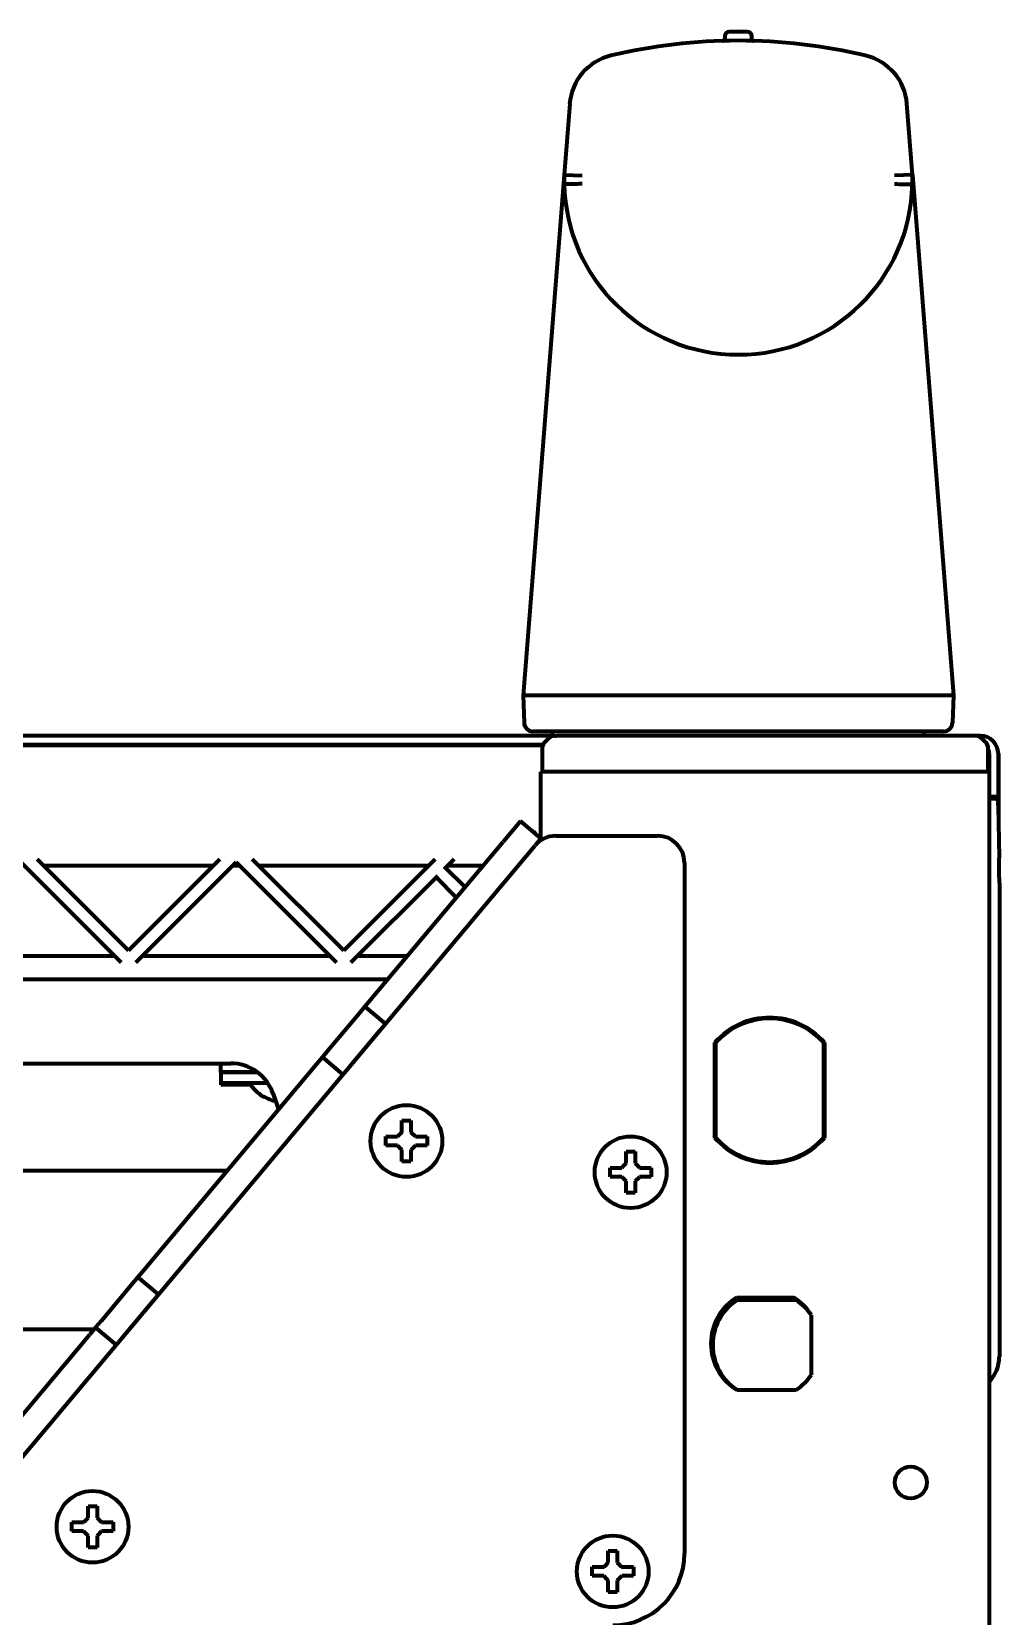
# Model space of a CAD drawing. Header units: inches. Extents: x -3077 to 7201, y 316 to 5463.
# Drawn here: x 3603.1 to 3711, y 5286.5 to 5463.1 of the extents above; entities that cross this region are included whole.
import ezdxf

# ---------------------------------------------------------------- set-up
doc = ezdxf.new("R2010")
doc.units = ezdxf.units.IN

msp = doc.modelspace()

# ---------------------------------------------------------------- linework, layer by layer
at = {"linetype": 'Continuous', "lineweight": 70}
for p, q in [((3680.35, 5462.62), (3680.35, 5462.35)), ((3683.35, 5462.35), (3683.35, 5462.62)), ((3663.05, 5455.1), (3662.43, 5447.18)), ((3701.28, 5447.18), (3700.66, 5455.1)), ((3662.43, 5447.18), (3657.86, 5389.13)), ((3662.43, 5447.18), (3664.43, 5447.11)), ((3662.43, 5447.18), (3662.43, 5446.13)), ((3701.28, 5447.18), (3699.28, 5447.11)), ((3701.27, 5446.13), (3701.28, 5447.18)), ((3701.28, 5447.18), (3705.85, 5389.13)), ((3657.86, 5389.13), (3657.96, 5386.1)), ((3682.38, 5389.13), (3681.33, 5389.13)), ((3705.85, 5389.13), (3705.74, 5386.1)), ((3661.39, 5384.63), (3542.85, 5384.63)), ((3660.68, 5384.34), (3660.27, 5383.92)), ((3661.11, 5385.13), (3661.11, 5384.63)), ((3661.39, 5384.63), (3661.58, 5384.63)), ((3708.13, 5384.63), (3661.58, 5384.63)), ((3672.53, 5384.68), (3672.53, 5384.63)), ((3672.63, 5384.63), (3672.63, 5384.63)), ((3672.63, 5384.63), (3672.63, 5384.63)), ((3682.38, 5385.13), (3681.33, 5385.13)), ((3702.59, 5384.63), (3702.59, 5385.13)), ((3708.31, 5384.63), (3708.13, 5384.63)), ((3708.85, 5384.63), (3708.31, 5384.63)), ((3709.43, 5383.92), (3709.02, 5384.34)), ((3660.07, 5383.63), (3542.85, 5383.63)), ((3660.04, 5383.55), (3545.93, 5383.55)), ((3625.85, 5383.55), (3625.85, 5383.63)), ((3659.98, 5383.22), (3659.98, 5380.63)), ((3709.73, 5380.63), (3709.73, 5383.22)), ((3709.85, 5380.63), (3709.85, 5382.63)), ((3710.85, 5382.63), (3710.85, 5375.88)), ((3710.85, 5378.38), (3710.85, 5382.63)), ((3661.65, 5380.63), (3659.85, 5380.63)), ((3659.85, 5373), (3659.85, 5380.63)), ((3708.05, 5380.63), (3661.65, 5380.63)), ((3709.85, 5380.63), (3708.05, 5380.63)), ((3709.85, 5230.6), (3709.85, 5380.63)), ((3709.85, 5377.88), (3710.85, 5377.88)), ((3710.05, 5377.63), (3709.85, 5377.63)), ((3710.8, 5377.53), (3710.82, 5377.33)), ((3710.85, 5377.88), (3710.85, 5378.38)), ((3710.85, 5377.59), (3710.85, 5377.88)), ((3710.85, 5375.88), (3710.85, 5377.59)), ((3710.83, 5376.91), (3710.94, 5371.05)), ((3657.55, 5375.13), (3655.63, 5372.83)), ((3659.85, 5373.2), (3657.55, 5375.13)), ((3659.05, 5373.97), (3658.94, 5373.97)), ((3659.05, 5373.97), (3659.19, 5373.76)), ((3659.05, 5373.88), (3659.05, 5373.97)), ((3661.49, 5373.49), (3672.85, 5373.49)), ((3600.05, 5301.94), (3659.19, 5372.42)), ((3640.84, 5355.21), (3655.63, 5372.83)), ((3659.85, 5373.2), (3659.19, 5372.42)), ((3659.69, 5373.01), (3659.74, 5372.93)), ((3613.04, 5359.38), (3601.85, 5370.57)), ((3603.66, 5370.88), (3613.85, 5360.69)), ((3623.29, 5370.13), (3604.41, 5370.13)), ((3613.85, 5360.69), (3624.04, 5370.88)), ((3625.85, 5370.57), (3614.66, 5359.38)), ((3626.29, 5370.13), (3625.42, 5370.13)), ((3637.04, 5359.38), (3625.85, 5370.57)), ((3627.66, 5370.88), (3637.85, 5360.69)), ((3647.29, 5370.13), (3628.41, 5370.13)), ((3637.85, 5360.69), (3648.04, 5370.88)), ((3650.17, 5370.88), (3649.04, 5369.76)), ((3649.22, 5369.94), (3651.38, 5367.78)), ((3653.36, 5370.13), (3649.42, 5370.13)), ((3675.85, 5370.49), (3675.85, 5293.49)), ((3648.34, 5369.05), (3638.66, 5359.38)), ((3650.41, 5366.62), (3648.16, 5368.88)), ((3710.96, 5368.22), (3710.96, 5315.4)), ((3591.41, 5360.13), (3612.29, 5360.13)), ((3615.41, 5360.13), (3636.29, 5360.13)), ((3639.41, 5360.13), (3644.97, 5360.13)), ((3563.96, 5357.53), (3642.78, 5357.53)), ((3640.2, 5354.45), (3639.56, 5353.68)), ((3640.84, 5355.21), (3640.2, 5354.45)), ((3642.5, 5352.52), (3640.2, 5354.45)), ((3639.56, 5353.68), (3636.12, 5349.58)), ((3641.85, 5351.75), (3638.42, 5347.66)), ((3679.25, 5339.8), (3679.25, 5350.46)), ((3691.45, 5350.46), (3691.45, 5339.8)), ((3635.48, 5348.82), (3634.83, 5348.05)), ((3636.12, 5349.58), (3635.48, 5348.82)), ((3637.77, 5346.89), (3635.48, 5348.82)), ((3679.35, 5339.84), (3679.35, 5350.42)), ((3691.35, 5350.42), (3691.35, 5339.84)), ((3577.45, 5348.13), (3625.25, 5348.13)), ((3634.83, 5348.05), (3615.55, 5325.07)), ((3624.15, 5347.13), (3624.15, 5348.13)), ((3628.15, 5347.13), (3624.15, 5347.13)), ((3624.15, 5347.13), (3628.15, 5347.13)), ((3624.15, 5347.13), (3624.15, 5345.93)), ((3628.25, 5347.13), (3628.15, 5347.13)), ((3628.25, 5347.13), (3628.15, 5347.13)), ((3624.15, 5345.93), (3624.15, 5345.73)), ((3628.15, 5345.93), (3624.15, 5345.93)), ((3627.47, 5345.73), (3624.15, 5345.73)), ((3629.39, 5345.93), (3628.15, 5345.93)), ((3628.85, 5344.45), (3628.85, 5344.48)), ((3629.99, 5344.72), (3630.57, 5342.98)), ((3630.15, 5343.93), (3630.26, 5343.92)), ((3642.55, 5339.47), (3642.55, 5339.97)), ((3647.15, 5339.97), (3647.15, 5339.47)), ((3642.55, 5338.97), (3642.55, 5339.47)), ((3647.15, 5339.47), (3647.15, 5338.97)), ((3667.55, 5335.99), (3667.55, 5336.49)), ((3672.15, 5336.49), (3672.15, 5335.99)), ((3624.82, 5336.13), (3569.83, 5336.13)), ((3667.55, 5335.49), (3667.55, 5335.99)), ((3672.15, 5335.99), (3672.15, 5335.49)), ((3614.91, 5324.3), (3614.26, 5323.54)), ((3615.55, 5325.07), (3614.91, 5324.3)), ((3617.2, 5322.38), (3614.91, 5324.3)), ((3614.26, 5323.54), (3610.83, 5319.44)), ((3616.56, 5321.61), (3613.12, 5317.51)), ((3681.68, 5322.03), (3688.03, 5322.03)), ((3688.32, 5321.73), (3681.69, 5321.73)), ((3610.18, 5318.68), (3609.54, 5317.91)), ((3610.83, 5319.44), (3610.18, 5318.68)), ((3612.48, 5316.75), (3610.18, 5318.68)), ((3690, 5313.41), (3690, 5320.05)), ((3585.62, 5318.48), (3610.01, 5318.48)), ((3594.76, 5300.29), (3609.54, 5317.91)), ((3679, 5316.73), (3678.82, 5316.88)), ((3679.53, 5314.27), (3679.31, 5314.46)), ((3681.69, 5311.73), (3681.68, 5311.73)), ((3681.69, 5311.73), (3688.32, 5311.73)), ((3607.55, 5296.47), (3607.55, 5296.97)), ((3607.55, 5295.97), (3607.55, 5296.47)), ((3612.15, 5296.97), (3612.15, 5296.47)), ((3612.15, 5296.47), (3612.15, 5295.97)), ((3665.55, 5291.49), (3665.55, 5291.99)), ((3665.55, 5290.99), (3665.55, 5291.49)), ((3670.15, 5291.99), (3670.15, 5291.49)), ((3670.15, 5291.49), (3670.15, 5290.99))]:
    msp.add_line(p, q, dxfattribs=at)
for centre, radius in [((3644.85, 5339.47), 4), ((3669.85, 5335.99), 4), ((3701.08, 5301.4), 1.78), ((3609.85, 5296.47), 4), ((3667.85, 5291.49), 4)]:
    msp.add_circle(centre, radius, dxfattribs=at)
for centre, radius, start, end in [((3681.85, 5400.43), 61.7, 76.692, 103.308), ((3680.1, 5462.35), 0.25, 275.9018, 0), ((3680.85, 5462.62), 0.5, 90.9471, 180), ((3681.85, 5402.13), 61, 89.0529, 90.9471), ((3682.85, 5462.62), 0.5, 0, 89.0529), ((3683.6, 5462.35), 0.25, 180, 264.0982), ((3669.03, 5454.63), 6, 103.308, 175.5), ((3694.67, 5454.63), 6, 4.5, 76.692), ((3681.85, 5446.55), 19.42, 181.246, 358.754), ((3658.96, 5386.13), 1, 182, 270), ((3704.74, 5386.13), 1, 270, 358), ((3661.39, 5383.63), 1, 90, 135), ((3708.31, 5383.63), 1, 45, 90), ((3708.85, 5382.63), 2, 0, 90), ((3632.86, 5381.63), 2, 73.6105, 90), ((3653.84, 5381.63), 2, 90, 106.3895), ((3658.85, 5381.63), 2, 74.212, 90), ((3660.98, 5383.22), 1, 135, 180), ((3708.73, 5383.22), 1, 0, 45), ((3708.85, 5382.63), 1, 0, 28.9561), ((3661.49, 5370.49), 3, 90, 140), ((3672.85, 5370.49), 3, 0, 90), ((3685.35, 5345.13), 8.1, 41.1416, 138.8584), ((3685.35, 5345.13), 8, 41.4096, 138.5904), ((3625.25, 5343.13), 5, 18.4841, 90), ((3631.35, 5348.55), 4.8, 213.082, 238.6273), ((3685.35, 5345.13), 8.1, 221.1416, 318.8584), ((3685.35, 5345.13), 8, 221.4096, 318.5904), ((3684.85, 5316.88), 6.05, 121.6532, 238.3468), ((3685, 5316.73), 6, 123.5573, 236.4427), ((3698.35, 5324.13), 10.66, 191.3638, 193.0143), ((3684.85, 5316.88), 6.05, 31.6532, 58.3468), ((3685, 5316.73), 6, 33.5573, 56.4427), ((3685, 5316.73), 6, 303.5573, 326.4427), ((3667.85, 5293.49), 8, 270, 0)]:
    msp.add_arc(centre, radius, start, end, dxfattribs=at)
for centre, major_axis, ratio, start_param, end_param in [((3710.05, 5377.52), (0.75, 0), 0.140541, 0.017453, 1.570796), ((3710.82, 5375.85), (0, -1.5), 0.017455, 2.356194, 3.001966), ((3710.89, 5368.22), (0, -4), 0.017455, 1.570796, 2.356194), ((3706.96, 5315.41), (3.46, -2), 0.999797, 6.045282, 6.806696)]:
    msp.add_ellipse(centre, major_axis=major_axis, ratio=ratio, start_param=start_param, end_param=end_param, dxfattribs=at)
for points, knots in [([(3664.43, 5446.16), (3664.42, 5446.16), (3664.39, 5446.16), (3664.37, 5446.16), (3664.35, 5446.16), (3664.34, 5446.16), (3664.3, 5446.16), (3664.27, 5446.16), (3664.17, 5446.16), (3664.04, 5446.15), (3663.92, 5446.15), (3663.82, 5446.15), (3663.79, 5446.15), (3663.73, 5446.15), (3663.7, 5446.15), (3663.55, 5446.15), (3663.43, 5446.15), (3663.27, 5446.14), (3663.22, 5446.14), (3663.14, 5446.14), (3663.12, 5446.14), (3663.07, 5446.14), (3663.04, 5446.14), (3662.93, 5446.14), (3662.84, 5446.14), (3662.75, 5446.13), (3662.74, 5446.13), (3662.7, 5446.13), (3662.69, 5446.13), (3662.64, 5446.13), (3662.61, 5446.13), (3662.54, 5446.13), (3662.5, 5446.13), (3662.47, 5446.13), (3662.47, 5446.13), (3662.46, 5446.13), (3662.45, 5446.13), (3662.45, 5446.13), (3662.44, 5446.13), (3662.43, 5446.13), (3662.43, 5446.13)], [0, 0, 0, 0, 0.015667, 0.0235, 0.0235, 0.031333, 0.031333, 0.062667, 0.062667, 0.125334, 0.188001, 0.188001, 0.219334, 0.219334, 0.250668, 0.250668, 0.376001, 0.376001, 0.438668, 0.438668, 0.470002, 0.470002, 0.501335, 0.501335, 0.626669, 0.626669, 0.658003, 0.658003, 0.689336, 0.689336, 0.752003, 0.752003, 0.877337, 0.877337, 0.893003, 0.893003, 0.90867, 0.940004, 0.940004, 1, 1, 1, 1]), ([(3699.27, 5446.16), (3699.29, 5446.16), (3699.31, 5446.16), (3699.34, 5446.16), (3699.35, 5446.16), (3699.36, 5446.16), (3699.4, 5446.16), (3699.43, 5446.16), (3699.53, 5446.16), (3699.66, 5446.15), (3699.79, 5446.15), (3699.88, 5446.15), (3699.91, 5446.15), (3699.97, 5446.15), (3700.01, 5446.15), (3700.16, 5446.15), (3700.27, 5446.15), (3700.43, 5446.14), (3700.49, 5446.14), (3700.56, 5446.14), (3700.59, 5446.14), (3700.64, 5446.14), (3700.66, 5446.14), (3700.78, 5446.14), (3700.86, 5446.14), (3700.95, 5446.13), (3700.97, 5446.13), (3701, 5446.13), (3701.02, 5446.13), (3701.06, 5446.13), (3701.09, 5446.13), (3701.17, 5446.13), (3701.21, 5446.13), (3701.23, 5446.13), (3701.24, 5446.13), (3701.24, 5446.13), (3701.25, 5446.13), (3701.26, 5446.13), (3701.27, 5446.13), (3701.27, 5446.13), (3701.27, 5446.13)], [0, 0, 0, 0, 0.015667, 0.0235, 0.0235, 0.031333, 0.031333, 0.062667, 0.062667, 0.125334, 0.188001, 0.188001, 0.219334, 0.219334, 0.250668, 0.250668, 0.376001, 0.376001, 0.438668, 0.438668, 0.470002, 0.470002, 0.501335, 0.501335, 0.626669, 0.626669, 0.658003, 0.658003, 0.689336, 0.689336, 0.752003, 0.752003, 0.877337, 0.877337, 0.893003, 0.893003, 0.90867, 0.940004, 0.940004, 1, 1, 1, 1]), ([(3681.33, 5389.13), (3678.16, 5389.13), (3671.92, 5389.13), (3664.16, 5389.13), (3659.05, 5389.13), (3657.86, 5389.13), (3657.86, 5389.13)], [0, 0, 0, 0, 0.250017, 0.500033, 0.75005, 1, 1, 1, 1]), ([(3681.33, 5385.13), (3681.23, 5385.13), (3681.14, 5385.13), (3680.95, 5385.13), (3680.86, 5385.13), (3680.58, 5385.13), (3680.39, 5385.13), (3679.83, 5385.13), (3679.46, 5385.13), (3678.35, 5385.13), (3677.61, 5385.13), (3676.16, 5385.13), (3675.43, 5385.13), (3674.36, 5385.13), (3674.01, 5385.13), (3673.56, 5385.13), (3673.48, 5385.13), (3673.3, 5385.13), (3673.04, 5385.13), (3672.78, 5385.13), (3671.91, 5385.13), (3671.24, 5385.13), (3670.25, 5385.13), (3669.93, 5385.13), (3669.45, 5385.13), (3669.29, 5385.13), (3668.97, 5385.13), (3668.82, 5385.13), (3668.04, 5385.13), (3667.45, 5385.13), (3666.32, 5385.13), (3665.78, 5385.13), (3665.01, 5385.13), (3664.75, 5385.13), (3664.45, 5385.13), (3664.39, 5385.13), (3664.27, 5385.13), (3664.09, 5385.13), (3663.91, 5385.13), (3663.34, 5385.13), (3662.92, 5385.13), (3662.13, 5385.13), (3661.76, 5385.13), (3661.35, 5385.13), (3661.23, 5385.13), (3661.11, 5385.13), (3661.04, 5385.13), (3661, 5385.13), (3660.81, 5385.13), (3660.67, 5385.13), (3660.27, 5385.13), (3660.04, 5385.13), (3659.65, 5385.13), (3659.49, 5385.13), (3659.29, 5385.13), (3659.23, 5385.13), (3659.16, 5385.13), (3659.14, 5385.13), (3659.1, 5385.13), (3659.08, 5385.13), (3659, 5385.13), (3658.96, 5385.13), (3658.96, 5385.13)], [0, 0, 0, 0, 0.007815, 0.007815, 0.01563, 0.01563, 0.031259, 0.031259, 0.062519, 0.062519, 0.125037, 0.125037, 0.187556, 0.187556, 0.218815, 0.218815, 0.22663, 0.22663, 0.234444, 0.250074, 0.250074, 0.312593, 0.312593, 0.343852, 0.343852, 0.359482, 0.359482, 0.375111, 0.375111, 0.43763, 0.43763, 0.500148, 0.500148, 0.531408, 0.531408, 0.539222, 0.539222, 0.547037, 0.562667, 0.562667, 0.625185, 0.625185, 0.687704, 0.687704, 0.703333, 0.711148, 0.711148, 0.718963, 0.718963, 0.750222, 0.750222, 0.812741, 0.812741, 0.875259, 0.875259, 0.906519, 0.906519, 0.922148, 0.922148, 0.937778, 0.937778, 1, 1, 1, 1]), ([(3704.74, 5385.13), (3704.74, 5385.13), (3704.71, 5385.13), (3704.63, 5385.13), (3704.61, 5385.13), (3704.57, 5385.13), (3704.55, 5385.13), (3704.47, 5385.13), (3704.41, 5385.13), (3704.22, 5385.13), (3704.05, 5385.13), (3703.66, 5385.13), (3703.43, 5385.13), (3702.91, 5385.13), (3702.61, 5385.13), (3702.24, 5385.13), (3702.2, 5385.13), (3702.11, 5385.13), (3701.98, 5385.13), (3701.85, 5385.13), (3701.66, 5385.13), (3701.57, 5385.13), (3701.38, 5385.13), (3701.28, 5385.13), (3700.79, 5385.13), (3700.36, 5385.13), (3699.45, 5385.13), (3698.96, 5385.13), (3698.19, 5385.13), (3697.93, 5385.13), (3697.59, 5385.13), (3697.52, 5385.13), (3697.38, 5385.13), (3697.17, 5385.13), (3696.96, 5385.13), (3696.25, 5385.13), (3695.65, 5385.13), (3694.43, 5385.13), (3693.79, 5385.13), (3692.97, 5385.13), (3692.72, 5385.13), (3692.47, 5385.13), (3692.3, 5385.13), (3692.22, 5385.13), (3691.8, 5385.13), (3691.45, 5385.13), (3690.42, 5385.13), (3689.72, 5385.13), (3688.3, 5385.13), (3687.58, 5385.13), (3686.48, 5385.13), (3686.11, 5385.13), (3685.56, 5385.13), (3685.37, 5385.13), (3685, 5385.13), (3684.81, 5385.13), (3683.88, 5385.13), (3683.13, 5385.13), (3682.38, 5385.13)], [0, 0, 0, 0, 0.0625, 0.0625, 0.078125, 0.078125, 0.09375, 0.09375, 0.125, 0.125, 0.1875, 0.1875, 0.25, 0.25, 0.3125, 0.3125, 0.320313, 0.320313, 0.328125, 0.34375, 0.34375, 0.359375, 0.359375, 0.375, 0.375, 0.4375, 0.4375, 0.5, 0.5, 0.53125, 0.53125, 0.539063, 0.539063, 0.546875, 0.5625, 0.5625, 0.625, 0.625, 0.6875, 0.6875, 0.703125, 0.710938, 0.710938, 0.71875, 0.71875, 0.75, 0.75, 0.8125, 0.8125, 0.875, 0.875, 0.90625, 0.90625, 0.921875, 0.921875, 0.9375, 0.9375, 1, 1, 1, 1]), ([(3628.85, 5344.48), (3629.06, 5344.36), (3629.26, 5344.25), (3629.59, 5344.11), (3629.7, 5344.07), (3629.92, 5344), (3630.04, 5343.96), (3630.15, 5343.93)], [0, 0, 0, 0, 0.5, 0.5, 0.75, 0.75, 1, 1, 1, 1]), ([(3645.35, 5341.77), (3645.35, 5341.57), (3645.35, 5341.36), (3645.35, 5341.03), (3645.35, 5340.92), (3645.35, 5340.7), (3645.35, 5340.59), (3645.35, 5340.47)], [0, 0, 0, 0, 0.5, 0.5, 0.75, 0.75, 1, 1, 1, 1]), ([(3642.55, 5339.97), (3642.76, 5339.97), (3642.96, 5339.97), (3643.29, 5339.97), (3643.4, 5339.97), (3643.62, 5339.97), (3643.74, 5339.97), (3643.85, 5339.97)], [0, 0, 0, 0, 0.5, 0.5, 0.75, 0.75, 1, 1, 1, 1]), ([(3644.35, 5337.17), (3644.35, 5337.37), (3644.35, 5337.58), (3644.35, 5337.91), (3644.35, 5338.02), (3644.35, 5338.24), (3644.35, 5338.35), (3644.35, 5338.47)], [0, 0, 0, 0, 0.5, 0.5, 0.75, 0.75, 1, 1, 1, 1]), ([(3647.15, 5338.97), (3646.95, 5338.97), (3646.74, 5338.97), (3646.41, 5338.97), (3646.3, 5338.97), (3646.08, 5338.97), (3645.97, 5338.97), (3645.85, 5338.97)], [0, 0, 0, 0, 0.5, 0.5, 0.75, 0.75, 1, 1, 1, 1]), ([(3670.35, 5338.29), (3670.35, 5338.08), (3670.35, 5337.87), (3670.35, 5337.55), (3670.35, 5337.44), (3670.35, 5337.22), (3670.35, 5337.1), (3670.35, 5336.99)], [0, 0, 0, 0, 0.5, 0.5, 0.75, 0.75, 1, 1, 1, 1]), ([(3667.55, 5336.49), (3667.76, 5336.49), (3667.96, 5336.49), (3668.29, 5336.49), (3668.4, 5336.49), (3668.62, 5336.49), (3668.74, 5336.49), (3668.85, 5336.49)], [0, 0, 0, 0, 0.5, 0.5, 0.75, 0.75, 1, 1, 1, 1]), ([(3669.35, 5333.69), (3669.35, 5333.89), (3669.35, 5334.1), (3669.35, 5334.43), (3669.35, 5334.54), (3669.35, 5334.76), (3669.35, 5334.87), (3669.35, 5334.99)], [0, 0, 0, 0, 0.5, 0.5, 0.75, 0.75, 1, 1, 1, 1]), ([(3672.15, 5335.49), (3671.95, 5335.49), (3671.74, 5335.49), (3671.41, 5335.49), (3671.3, 5335.49), (3671.08, 5335.49), (3670.97, 5335.49), (3670.85, 5335.49)], [0, 0, 0, 0, 0.5, 0.5, 0.75, 0.75, 1, 1, 1, 1]), ([(3610.35, 5298.77), (3610.35, 5298.57), (3610.35, 5298.36), (3610.35, 5298.03), (3610.35, 5297.92), (3610.35, 5297.7), (3610.35, 5297.59), (3610.35, 5297.47)], [0, 0, 0, 0, 0.5, 0.5, 0.75, 0.75, 1, 1, 1, 1]), ([(3607.55, 5296.97), (3607.76, 5296.97), (3607.96, 5296.97), (3608.29, 5296.97), (3608.4, 5296.97), (3608.62, 5296.97), (3608.74, 5296.97), (3608.85, 5296.97)], [0, 0, 0, 0, 0.5, 0.5, 0.75, 0.75, 1, 1, 1, 1]), ([(3612.15, 5295.97), (3611.95, 5295.97), (3611.74, 5295.97), (3611.41, 5295.97), (3611.3, 5295.97), (3611.08, 5295.97), (3610.97, 5295.97), (3610.85, 5295.97)], [0, 0, 0, 0, 0.5, 0.5, 0.75, 0.75, 1, 1, 1, 1]), ([(3609.35, 5294.17), (3609.35, 5294.37), (3609.35, 5294.58), (3609.35, 5294.91), (3609.35, 5295.02), (3609.35, 5295.24), (3609.35, 5295.35), (3609.35, 5295.47)], [0, 0, 0, 0, 0.5, 0.5, 0.75, 0.75, 1, 1, 1, 1]), ([(3668.35, 5293.79), (3668.35, 5293.59), (3668.35, 5293.38), (3668.35, 5293.05), (3668.35, 5292.94), (3668.35, 5292.72), (3668.35, 5292.61), (3668.35, 5292.49)], [0, 0, 0, 0, 0.5, 0.5, 0.75, 0.75, 1, 1, 1, 1]), ([(3665.55, 5291.99), (3665.76, 5291.99), (3665.96, 5291.99), (3666.29, 5291.99), (3666.4, 5291.99), (3666.62, 5291.99), (3666.74, 5291.99), (3666.85, 5291.99)], [0, 0, 0, 0, 0.5, 0.5, 0.75, 0.75, 1, 1, 1, 1]), ([(3667.35, 5289.19), (3667.35, 5289.39), (3667.35, 5289.6), (3667.35, 5289.93), (3667.35, 5290.04), (3667.35, 5290.26), (3667.35, 5290.37), (3667.35, 5290.49)], [0, 0, 0, 0, 0.5, 0.5, 0.75, 0.75, 1, 1, 1, 1]), ([(3670.15, 5290.99), (3669.95, 5290.99), (3669.74, 5290.99), (3669.41, 5290.99), (3669.3, 5290.99), (3669.08, 5290.99), (3668.97, 5290.99), (3668.85, 5290.99)], [0, 0, 0, 0, 0.5, 0.5, 0.75, 0.75, 1, 1, 1, 1])]:
    msp.add_open_spline(points, degree=3, knots=knots, dxfattribs=at)
for points in [[(3705.85, 5389.13), (3705.85, 5389.13), (3704.66, 5389.13), (3699.54, 5389.13), (3691.78, 5389.13), (3685.55, 5389.13), (3682.38, 5389.13)], [(3644.35, 5340.47), (3644.35, 5340.52), (3644.35, 5340.63), (3644.35, 5340.79), (3644.35, 5340.95), (3644.35, 5341.11), (3644.35, 5341.26), (3644.35, 5341.42), (3644.35, 5341.58), (3644.35, 5341.71), (3644.35, 5341.77)], [(3644.35, 5341.77), (3644.52, 5341.77), (3644.85, 5341.77), (3645.19, 5341.77), (3645.35, 5341.77)], [(3643.85, 5339.97), (3643.88, 5339.99), (3643.92, 5340.04), (3643.99, 5340.11), (3644.07, 5340.18), (3644.14, 5340.26), (3644.21, 5340.33), (3644.28, 5340.4), (3644.33, 5340.45), (3644.35, 5340.47)], [(3645.35, 5340.47), (3645.38, 5340.44), (3645.43, 5340.39), (3645.5, 5340.32), (3645.57, 5340.25), (3645.65, 5340.18), (3645.71, 5340.11), (3645.78, 5340.04), (3645.83, 5339.99), (3645.85, 5339.97)], [(3645.85, 5339.97), (3645.91, 5339.97), (3646.01, 5339.97), (3646.18, 5339.97), (3646.34, 5339.97), (3646.49, 5339.97), (3646.64, 5339.97), (3646.8, 5339.97), (3646.96, 5339.97), (3647.09, 5339.97), (3647.15, 5339.97)], [(3643.85, 5338.97), (3643.8, 5338.97), (3643.69, 5338.97), (3643.53, 5338.97), (3643.37, 5338.97), (3643.21, 5338.97), (3643.06, 5338.97), (3642.91, 5338.97), (3642.74, 5338.97), (3642.62, 5338.97), (3642.55, 5338.97)], [(3644.35, 5338.47), (3644.33, 5338.5), (3644.27, 5338.55), (3644.2, 5338.62), (3644.13, 5338.69), (3644.06, 5338.76), (3643.99, 5338.83), (3643.92, 5338.9), (3643.88, 5338.95), (3643.85, 5338.97)], [(3645.85, 5338.97), (3645.83, 5338.95), (3645.78, 5338.9), (3645.71, 5338.83), (3645.64, 5338.76), (3645.57, 5338.68), (3645.5, 5338.61), (3645.42, 5338.54), (3645.38, 5338.49), (3645.35, 5338.47)], [(3645.35, 5338.47), (3645.35, 5338.42), (3645.35, 5338.31), (3645.35, 5338.15), (3645.35, 5337.99), (3645.35, 5337.83), (3645.35, 5337.68), (3645.35, 5337.52), (3645.35, 5337.36), (3645.35, 5337.23), (3645.35, 5337.17)], [(3669.35, 5336.99), (3669.35, 5337.04), (3669.35, 5337.15), (3669.35, 5337.31), (3669.35, 5337.47), (3669.35, 5337.63), (3669.35, 5337.78), (3669.35, 5337.93), (3669.35, 5338.1), (3669.35, 5338.22), (3669.35, 5338.29)], [(3669.35, 5338.29), (3669.52, 5338.29), (3669.85, 5338.29), (3670.19, 5338.29), (3670.35, 5338.29)], [(3645.35, 5337.17), (3645.19, 5337.17), (3644.85, 5337.17), (3644.52, 5337.17), (3644.35, 5337.17)], [(3668.85, 5336.49), (3668.88, 5336.51), (3668.92, 5336.56), (3668.99, 5336.63), (3669.07, 5336.7), (3669.14, 5336.77), (3669.21, 5336.84), (3669.28, 5336.92), (3669.33, 5336.96), (3669.35, 5336.99)], [(3670.35, 5336.99), (3670.38, 5336.96), (3670.43, 5336.91), (3670.5, 5336.84), (3670.57, 5336.76), (3670.65, 5336.69), (3670.71, 5336.63), (3670.78, 5336.56), (3670.83, 5336.51), (3670.85, 5336.49)], [(3670.85, 5336.49), (3670.91, 5336.49), (3671.01, 5336.49), (3671.18, 5336.49), (3671.34, 5336.49), (3671.49, 5336.49), (3671.64, 5336.49), (3671.8, 5336.49), (3671.96, 5336.49), (3672.09, 5336.49), (3672.15, 5336.49)], [(3668.85, 5335.49), (3668.8, 5335.49), (3668.69, 5335.49), (3668.53, 5335.49), (3668.37, 5335.49), (3668.21, 5335.49), (3668.06, 5335.49), (3667.91, 5335.49), (3667.74, 5335.49), (3667.62, 5335.49), (3667.55, 5335.49)], [(3669.35, 5334.99), (3669.33, 5335.01), (3669.27, 5335.06), (3669.2, 5335.14), (3669.13, 5335.21), (3669.06, 5335.28), (3668.99, 5335.35), (3668.92, 5335.42), (3668.88, 5335.46), (3668.85, 5335.49)], [(3670.85, 5335.49), (3670.83, 5335.46), (3670.78, 5335.42), (3670.71, 5335.34), (3670.64, 5335.27), (3670.57, 5335.2), (3670.5, 5335.13), (3670.42, 5335.06), (3670.38, 5335.01), (3670.35, 5334.99)], [(3670.35, 5334.99), (3670.35, 5334.93), (3670.35, 5334.83), (3670.35, 5334.66), (3670.35, 5334.5), (3670.35, 5334.35), (3670.35, 5334.2), (3670.35, 5334.04), (3670.35, 5333.87), (3670.35, 5333.75), (3670.35, 5333.69)], [(3670.35, 5333.69), (3670.19, 5333.69), (3669.85, 5333.69), (3669.52, 5333.69), (3669.35, 5333.69)], [(3608.85, 5296.97), (3608.88, 5296.99), (3608.92, 5297.04), (3608.99, 5297.11), (3609.07, 5297.18), (3609.14, 5297.26), (3609.21, 5297.33), (3609.28, 5297.4), (3609.33, 5297.45), (3609.35, 5297.47)], [(3609.35, 5297.47), (3609.35, 5297.52), (3609.35, 5297.63), (3609.35, 5297.79), (3609.35, 5297.95), (3609.35, 5298.11), (3609.35, 5298.26), (3609.35, 5298.42), (3609.35, 5298.58), (3609.35, 5298.71), (3609.35, 5298.77)], [(3609.35, 5298.77), (3609.52, 5298.77), (3609.85, 5298.77), (3610.19, 5298.77), (3610.35, 5298.77)], [(3610.35, 5297.47), (3610.38, 5297.44), (3610.43, 5297.39), (3610.5, 5297.32), (3610.57, 5297.25), (3610.65, 5297.18), (3610.71, 5297.11), (3610.78, 5297.04), (3610.83, 5296.99), (3610.85, 5296.97)], [(3608.85, 5295.97), (3608.8, 5295.97), (3608.69, 5295.97), (3608.53, 5295.97), (3608.37, 5295.97), (3608.21, 5295.97), (3608.06, 5295.97), (3607.91, 5295.97), (3607.74, 5295.97), (3607.62, 5295.97), (3607.55, 5295.97)], [(3609.35, 5295.47), (3609.33, 5295.5), (3609.27, 5295.55), (3609.2, 5295.62), (3609.13, 5295.69), (3609.06, 5295.76), (3608.99, 5295.83), (3608.92, 5295.9), (3608.88, 5295.95), (3608.85, 5295.97)], [(3610.85, 5295.97), (3610.83, 5295.95), (3610.78, 5295.9), (3610.71, 5295.83), (3610.64, 5295.76), (3610.57, 5295.68), (3610.5, 5295.61), (3610.42, 5295.54), (3610.38, 5295.49), (3610.35, 5295.47)], [(3610.85, 5296.97), (3610.91, 5296.97), (3611.01, 5296.97), (3611.18, 5296.97), (3611.34, 5296.97), (3611.49, 5296.97), (3611.64, 5296.97), (3611.8, 5296.97), (3611.96, 5296.97), (3612.09, 5296.97), (3612.15, 5296.97)], [(3610.35, 5294.17), (3610.19, 5294.17), (3609.85, 5294.17), (3609.52, 5294.17), (3609.35, 5294.17)], [(3610.35, 5295.47), (3610.35, 5295.42), (3610.35, 5295.31), (3610.35, 5295.15), (3610.35, 5294.99), (3610.35, 5294.83), (3610.35, 5294.68), (3610.35, 5294.52), (3610.35, 5294.36), (3610.35, 5294.23), (3610.35, 5294.17)], [(3666.85, 5291.99), (3666.88, 5292.01), (3666.92, 5292.06), (3666.99, 5292.13), (3667.07, 5292.2), (3667.14, 5292.28), (3667.21, 5292.35), (3667.28, 5292.42), (3667.33, 5292.47), (3667.35, 5292.49)], [(3667.35, 5292.49), (3667.35, 5292.54), (3667.35, 5292.65), (3667.35, 5292.81), (3667.35, 5292.97), (3667.35, 5293.13), (3667.35, 5293.28), (3667.35, 5293.44), (3667.35, 5293.6), (3667.35, 5293.73), (3667.35, 5293.79)], [(3667.35, 5293.79), (3667.52, 5293.79), (3667.85, 5293.79), (3668.19, 5293.79), (3668.35, 5293.79)], [(3668.35, 5292.49), (3668.38, 5292.46), (3668.43, 5292.41), (3668.5, 5292.34), (3668.57, 5292.27), (3668.65, 5292.2), (3668.71, 5292.13), (3668.78, 5292.06), (3668.83, 5292.01), (3668.85, 5291.99)], [(3666.85, 5290.99), (3666.8, 5290.99), (3666.69, 5290.99), (3666.53, 5290.99), (3666.37, 5290.99), (3666.21, 5290.99), (3666.06, 5290.99), (3665.91, 5290.99), (3665.74, 5290.99), (3665.62, 5290.99), (3665.55, 5290.99)], [(3667.35, 5290.49), (3667.33, 5290.52), (3667.27, 5290.57), (3667.2, 5290.64), (3667.13, 5290.71), (3667.06, 5290.78), (3666.99, 5290.85), (3666.92, 5290.92), (3666.88, 5290.97), (3666.85, 5290.99)], [(3668.85, 5290.99), (3668.83, 5290.97), (3668.78, 5290.92), (3668.71, 5290.85), (3668.64, 5290.78), (3668.57, 5290.7), (3668.5, 5290.63), (3668.42, 5290.56), (3668.38, 5290.51), (3668.35, 5290.49)], [(3668.35, 5290.49), (3668.35, 5290.44), (3668.35, 5290.33), (3668.35, 5290.17), (3668.35, 5290.01), (3668.35, 5289.85), (3668.35, 5289.7), (3668.35, 5289.54), (3668.35, 5289.38), (3668.35, 5289.25), (3668.35, 5289.19)], [(3668.85, 5291.99), (3668.91, 5291.99), (3669.01, 5291.99), (3669.18, 5291.99), (3669.34, 5291.99), (3669.49, 5291.99), (3669.64, 5291.99), (3669.8, 5291.99), (3669.96, 5291.99), (3670.09, 5291.99), (3670.15, 5291.99)], [(3668.35, 5289.19), (3668.19, 5289.19), (3667.85, 5289.19), (3667.52, 5289.19), (3667.35, 5289.19)]]:
    msp.add_open_spline(points, degree=3, dxfattribs=at)

doc.saveas('drawing.dxf')
